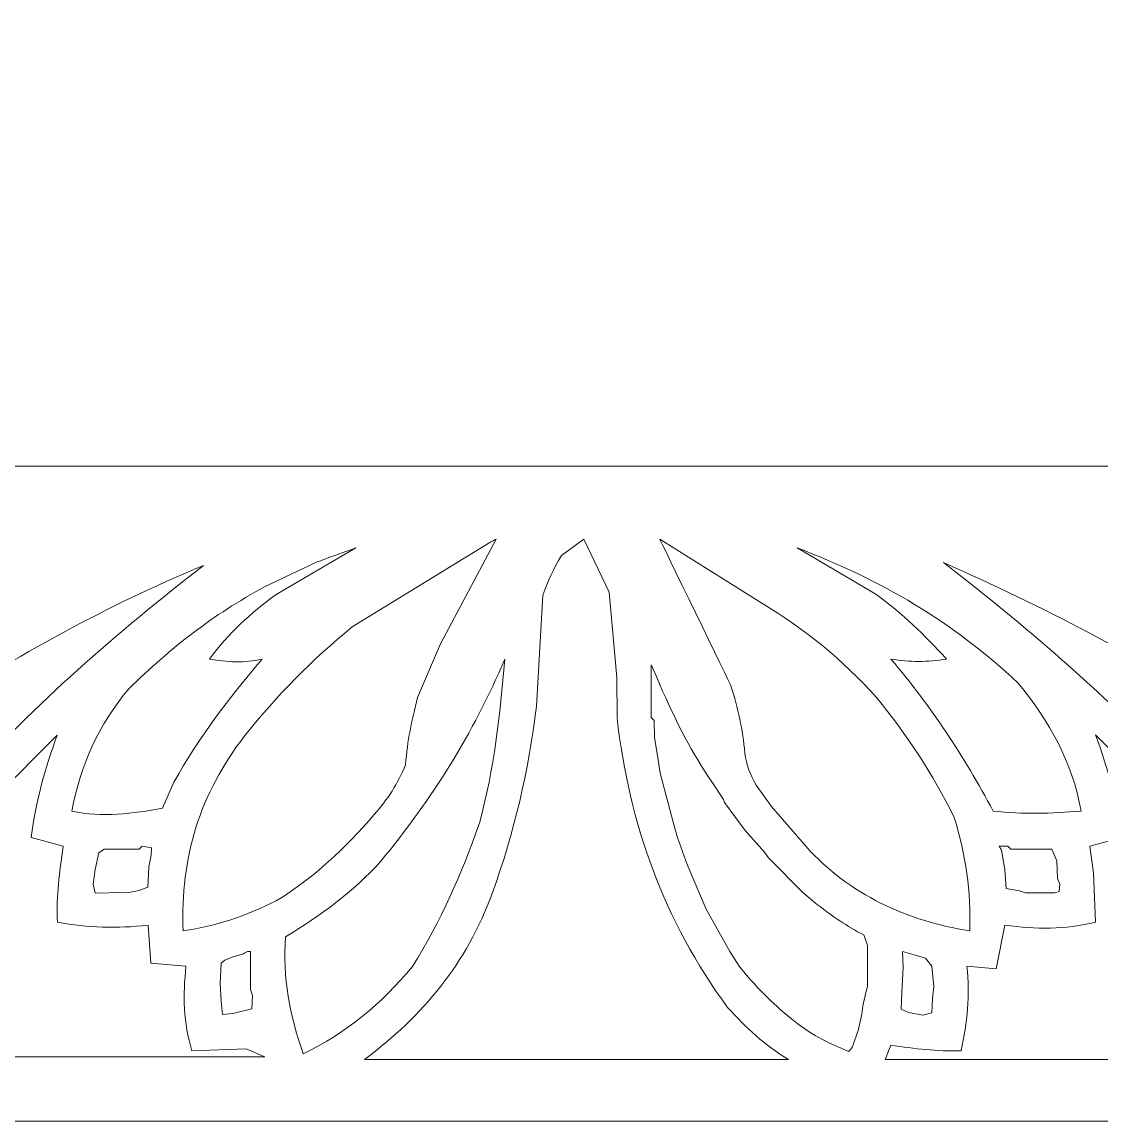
# Model space of a CAD drawing. Header units: centimetres. Extents: x -13.8 to 13.8, y -13.7 to 13.7.
# Drawn here: x -9.536 to -5.298, y -13.671 to -9.353 of the extents above; entities that cross this region are included whole.
import ezdxf

# ---------------------------------------------------------------- set-up
doc = ezdxf.new("R2010")
doc.units = ezdxf.units.CM
doc.header["$MEASUREMENT"] = 0
doc.layers.add('Layer 1', color=7, linetype='Continuous')

msp = doc.modelspace()

# ---------------------------------------------------------------- linework, layer by layer
at = {"layer": 'Layer 1', "color": 7, "lineweight": 0}
msp.add_lwpolyline([(-11.20132, -11.09798), (-3.52684, -11.09798), (-3.52684, -3.4353), (-11.20132, -3.4353), (-11.20132, -11.09798)], close=True, dxfattribs=at)
at = {"layer": 'Layer 1', "lineweight": 0}
msp.add_open_spline([(-13.77439, -0.86164), (-13.77439, -0.86164), (-0.95374, -0.86164), (-0.95374, -0.86164), (-0.95374, -0.86164), (-0.95374, -0.86164), (-0.94194, -13.67105), (-0.94194, -13.67105), (-0.94194, -13.67105), (-0.94194, -13.67105), (-13.77439, -13.67105), (-13.77439, -13.67105), (-13.77439, -13.67105), (-13.77439, -13.67105), (-13.77439, -0.86164), (-13.77439, -0.86164)], degree=3, knots=[0, 0, 0, 0, 0.2, 0.2, 0.2, 0.2, 0.4, 0.4, 0.4, 0.4, 0.6, 0.6, 0.6, 0.6, 1, 1, 1, 1], dxfattribs=at)
at = {"layer": 'Layer 1', "color": 7, "lineweight": 0}
for points, knots in [([(-7.67403, -11.38505), (-7.67403, -11.38505), (-7.89215, -11.79653), (-7.89215, -11.79653), (-7.89215, -11.79653), (-7.89215, -11.79653), (-7.98245, -12.00703), (-7.98245, -12.00703), (-7.98245, -12.00703), (-8.00531, -12.10172), (-8.02283, -12.17372), (-8.02931, -12.27145), (-8.02931, -12.27145), (-8.06093, -12.34651), (-8.09866, -12.40633), (-8.15276, -12.4669), (-8.15276, -12.4669), (-8.26838, -12.60139), (-8.38649, -12.71246), (-8.53738, -12.80639), (-8.53738, -12.80639), (-8.65721, -12.86486), (-8.77132, -12.90505), (-8.90333, -12.9245), (-8.90333, -12.9245), (-8.91457, -12.6338), (-8.83875, -12.38766), (-8.66081, -12.1566), (-8.66081, -12.1566), (-8.53032, -11.99658), (-8.39945, -11.85982), (-8.23885, -11.72969), (-8.23885, -11.72969), (-8.23885, -11.72969), (-7.6982, -11.39785), (-7.6982, -11.39785), (-7.6982, -11.39785), (-7.69821, -11.3978), (-7.67403, -11.38486), (-7.67403, -11.38505)], [0, 0, 0, 0, 0.0909091, 0.0909091, 0.0909091, 0.0909091, 0.1818182, 0.1818182, 0.1818182, 0.1818182, 0.2727273, 0.2727273, 0.2727273, 0.2727273, 0.3636364, 0.3636364, 0.3636364, 0.3636364, 0.4545455, 0.4545455, 0.4545455, 0.4545455, 0.5454545, 0.5454545, 0.5454545, 0.5454545, 0.6363636, 0.6363636, 0.6363636, 0.6363636, 0.7272727, 0.7272727, 0.7272727, 0.7272727, 0.8181818, 0.8181818, 0.8181818, 0.8181818, 1, 1, 1, 1]), ([(-7.32941, -11.38505), (-7.32941, -11.38505), (-7.22958, -11.59365), (-7.22958, -11.59365), (-7.22958, -11.59365), (-7.22958, -11.59365), (-7.20005, -11.92835), (-7.20005, -11.92835), (-7.20005, -11.92835), (-7.20005, -11.92835), (-7.1991, -12.0876), (-7.1991, -12.0876), (-7.1991, -12.0876), (-7.15052, -12.50707), (-7.01508, -12.88294), (-6.76476, -13.22507), (-6.76476, -13.22507), (-6.6916, -13.30508), (-6.61884, -13.37347), (-6.52531, -13.42986), (-6.52531, -13.42986), (-6.52531, -13.42986), (-8.19105, -13.42985), (-8.19105, -13.42985), (-8.19105, -13.42985), (-7.95864, -13.25591), (-7.791, -13.05131), (-7.6889, -12.77702), (-7.6889, -12.77702), (-7.6005, -12.52842), (-7.54774, -12.30363), (-7.51592, -12.0415), (-7.51592, -12.0415), (-7.51592, -12.0415), (-7.49078, -11.60525), (-7.49078, -11.60525), (-7.49078, -11.60525), (-7.47059, -11.55019), (-7.4485, -11.50008), (-7.41762, -11.44981), (-7.41762, -11.44981), (-7.41762, -11.44981), (-7.32941, -11.38505), (-7.32941, -11.38505)], [0, 0, 0, 0, 0.0833333, 0.0833333, 0.0833333, 0.0833333, 0.1666667, 0.1666667, 0.1666667, 0.1666667, 0.25, 0.25, 0.25, 0.25, 0.3333333, 0.3333333, 0.3333333, 0.3333333, 0.4166667, 0.4166667, 0.4166667, 0.4166667, 0.5, 0.5, 0.5, 0.5, 0.5833333, 0.5833333, 0.5833333, 0.5833333, 0.6666667, 0.6666667, 0.6666667, 0.6666667, 0.75, 0.75, 0.75, 0.75, 0.8333333, 0.8333333, 0.8333333, 0.8333333, 1, 1, 1, 1]), ([(-7.03088, -11.38505), (-7.03088, -11.38505), (-6.63046, -11.63632), (-6.63046, -11.63632), (-6.63046, -11.63632), (-6.45806, -11.74186), (-6.315, -11.85674), (-6.17956, -12.00703), (-6.17956, -12.00703), (-6.05727, -12.15866), (-5.96144, -12.30402), (-5.87418, -12.47815), (-5.87418, -12.47815), (-5.82978, -12.62883), (-5.80846, -12.76752), (-5.81322, -12.9245), (-5.81322, -12.9245), (-6.06354, -12.88354), (-6.28357, -12.78295), (-6.45674, -12.59303), (-6.45674, -12.59303), (-6.45674, -12.59303), (-6.59181, -12.4355), (-6.59181, -12.4355), (-6.59181, -12.4355), (-6.59181, -12.4355), (-6.6524, -12.35168), (-6.6524, -12.35168), (-6.6524, -12.35168), (-6.67603, -12.31146), (-6.69108, -12.27225), (-6.69659, -12.22555), (-6.69659, -12.22555), (-6.70593, -12.1322), (-6.72249, -12.05048), (-6.75165, -11.96113), (-6.75165, -11.96113), (-6.75161, -11.9611), (-7.03088, -11.38486), (-7.03088, -11.38505)], [0, 0, 0, 0, 0.0909091, 0.0909091, 0.0909091, 0.0909091, 0.1818182, 0.1818182, 0.1818182, 0.1818182, 0.2727273, 0.2727273, 0.2727273, 0.2727273, 0.3636364, 0.3636364, 0.3636364, 0.3636364, 0.4545455, 0.4545455, 0.4545455, 0.4545455, 0.5454545, 0.5454545, 0.5454545, 0.5454545, 0.6363636, 0.6363636, 0.6363636, 0.6363636, 0.7272727, 0.7272727, 0.7272727, 0.7272727, 0.8181818, 0.8181818, 0.8181818, 0.8181818, 1, 1, 1, 1]), ([(-8.22553, -11.41952), (-8.22553, -11.41952), (-8.53755, -11.60221), (-8.53755, -11.60221), (-8.53755, -11.60221), (-8.63891, -11.67709), (-8.72519, -11.7544), (-8.80007, -11.85613), (-8.80007, -11.85613), (-8.73017, -11.86833), (-8.66328, -11.87269), (-8.59319, -11.85613), (-8.59319, -11.85613), (-8.72405, -12.01157), (-8.84044, -12.16246), (-8.93953, -12.34), (-8.93953, -12.34), (-8.93953, -12.34), (-8.98372, -12.4421), (-8.98372, -12.4421), (-8.98372, -12.4421), (-9.1003, -12.46361), (-9.22261, -12.47962), (-9.34014, -12.45334), (-9.34014, -12.45334), (-9.30643, -12.27236), (-9.23595, -12.11385), (-9.1163, -11.97288), (-9.1163, -11.97288), (-8.95228, -11.8123), (-8.78615, -11.682), (-8.58348, -11.57283), (-8.58348, -11.57283), (-8.58348, -11.57283), (-8.37393, -11.4734), (-8.37393, -11.4734), (-8.37393, -11.4734), (-8.3739, -11.47344), (-8.22553, -11.41934), (-8.22553, -11.41952)], [0, 0, 0, 0, 0.0909091, 0.0909091, 0.0909091, 0.0909091, 0.1818182, 0.1818182, 0.1818182, 0.1818182, 0.2727273, 0.2727273, 0.2727273, 0.2727273, 0.3636364, 0.3636364, 0.3636364, 0.3636364, 0.4545455, 0.4545455, 0.4545455, 0.4545455, 0.5454545, 0.5454545, 0.5454545, 0.5454545, 0.6363636, 0.6363636, 0.6363636, 0.6363636, 0.7272727, 0.7272727, 0.7272727, 0.7272727, 0.8181818, 0.8181818, 0.8181818, 0.8181818, 1, 1, 1, 1]), ([(-6.49081, -11.41952), (-6.15934, -11.54602), (-5.88388, -11.70813), (-5.62327, -11.95043), (-5.62327, -11.95043), (-5.50135, -12.10074), (-5.4101, -12.25999), (-5.37657, -12.45335), (-5.37657, -12.45335), (-5.4941, -12.46364), (-5.60403, -12.4665), (-5.72119, -12.45335), (-5.72119, -12.45335), (-5.8393, -12.23486), (-5.96275, -12.04549), (-6.12333, -11.85613), (-6.12333, -11.85613), (-6.04771, -11.86833), (-5.98045, -11.86888), (-5.90484, -11.85613), (-5.90484, -11.85613), (-5.99189, -11.76069), (-6.0782, -11.67725), (-6.18239, -11.60067), (-6.18239, -11.60067), (-6.18239, -11.60067), (-6.49081, -11.41952), (-6.49081, -11.41952)], [0, 0, 0, 0, 0.125, 0.125, 0.125, 0.125, 0.25, 0.25, 0.25, 0.25, 0.375, 0.375, 0.375, 0.375, 0.5, 0.5, 0.5, 0.5, 0.625, 0.625, 0.625, 0.625, 0.75, 0.75, 0.75, 0.75, 1, 1, 1, 1]), ([(-5.91664, -11.47704), (-5.52746, -11.65018), (-5.15903, -11.83632), (-4.80507, -12.07521), (-4.80507, -12.07521), (-4.80507, -12.07521), (-4.72906, -12.14911), (-4.72906, -12.14911), (-4.72906, -12.14911), (-4.72906, -12.14911), (-4.43188, -12.66193), (-4.43188, -12.66193), (-4.43188, -12.66193), (-4.20347, -12.97303), (-3.94515, -13.22219), (-3.59844, -13.39938), (-3.59844, -13.39938), (-3.59844, -13.39938), (-3.49234, -13.42986), (-3.49234, -13.42986), (-3.49234, -13.42986), (-3.49234, -13.42986), (-6.14619, -13.42985), (-6.14619, -13.42985), (-6.14619, -13.42985), (-6.14619, -13.42985), (-6.12352, -13.3727), (-6.12352, -13.3727), (-6.12352, -13.3727), (-6.03017, -13.38717), (-5.94254, -13.39805), (-5.84767, -13.39537), (-5.84767, -13.39537), (-5.82232, -13.28202), (-5.81338, -13.17839), (-5.82462, -13.06239), (-5.82462, -13.06239), (-5.82462, -13.06239), (-5.70995, -13.07382), (-5.70995, -13.07382), (-5.70995, -13.07382), (-5.70995, -13.07382), (-5.67547, -12.9016), (-5.67547, -12.9016), (-5.67547, -12.9016), (-5.55318, -12.91893), (-5.44002, -12.91875), (-5.31905, -12.88998), (-5.31905, -12.88998), (-5.31905, -12.88998), (-5.32799, -12.69718), (-5.32799, -12.69718), (-5.32799, -12.69718), (-5.32799, -12.69718), (-5.34209, -12.59127), (-5.34209, -12.59127), (-5.34209, -12.59127), (-5.34209, -12.59127), (-5.21559, -12.55679), (-5.21559, -12.55679), (-5.21559, -12.55679), (-5.23922, -12.41659), (-5.26874, -12.2876), (-5.31904, -12.15444), (-5.31904, -12.15444), (-5.31904, -12.15444), (-5.02226, -12.4499), (-5.02226, -12.4499), (-5.02226, -12.4499), (-4.96625, -12.492), (-4.91177, -12.52705), (-4.84814, -12.55679), (-4.84814, -12.55679), (-4.88529, -12.44744), (-4.93424, -12.35676), (-5.01292, -12.27141), (-5.01292, -12.27141), (-5.30114, -11.98282), (-5.59319, -11.72546), (-5.91664, -11.47704)], [0, 0, 0, 0, 0.047619, 0.047619, 0.047619, 0.047619, 0.0952381, 0.0952381, 0.0952381, 0.0952381, 0.1428571, 0.1428571, 0.1428571, 0.1428571, 0.1904762, 0.1904762, 0.1904762, 0.1904762, 0.2380952, 0.2380952, 0.2380952, 0.2380952, 0.2857143, 0.2857143, 0.2857143, 0.2857143, 0.3333333, 0.3333333, 0.3333333, 0.3333333, 0.3809524, 0.3809524, 0.3809524, 0.3809524, 0.4285714, 0.4285714, 0.4285714, 0.4285714, 0.4761905, 0.4761905, 0.4761905, 0.4761905, 0.5238095, 0.5238095, 0.5238095, 0.5238095, 0.5714286, 0.5714286, 0.5714286, 0.5714286, 0.6190476, 0.6190476, 0.6190476, 0.6190476, 0.6666667, 0.6666667, 0.6666667, 0.6666667, 0.7142857, 0.7142857, 0.7142857, 0.7142857, 0.7619048, 0.7619048, 0.7619048, 0.7619048, 0.8095238, 0.8095238, 0.8095238, 0.8095238, 0.8571429, 0.8571429, 0.8571429, 0.8571429, 0.9047619, 0.9047619, 0.9047619, 0.9047619, 1, 1, 1, 1]), ([(-8.82311, -11.48847), (-9.16506, -11.75461), (-9.48261, -12.02893), (-9.77294, -12.35165), (-9.77294, -12.35165), (-9.77294, -12.35165), (-9.87562, -12.52556), (-9.87562, -12.52556), (-9.87562, -12.52556), (-9.87562, -12.52556), (-9.8798, -12.53376), (-9.8798, -12.53376), (-9.8798, -12.53376), (-9.78227, -12.51434), (-9.70607, -12.4724), (-9.64014, -12.39716), (-9.64014, -12.39716), (-9.64014, -12.39716), (-9.39744, -12.15464), (-9.39744, -12.15464), (-9.39744, -12.15464), (-9.44755, -12.28968), (-9.48068, -12.41449), (-9.50068, -12.55678), (-9.50068, -12.55678), (-9.50068, -12.55678), (-9.37458, -12.59126), (-9.37458, -12.59126), (-9.37458, -12.59126), (-9.38945, -12.70022), (-9.40144, -12.77927), (-9.39725, -12.88997), (-9.39725, -12.88997), (-9.27552, -12.91148), (-9.16426, -12.91587), (-9.0412, -12.9014), (-9.0412, -12.9014), (-9.0412, -12.9014), (-9.02996, -13.05076), (-9.02996, -13.05076), (-9.02996, -13.05076), (-9.02996, -13.05076), (-8.89203, -13.06238), (-8.89203, -13.06238), (-8.89203, -13.06238), (-8.90404, -13.17668), (-8.90327, -13.2845), (-8.8688, -13.39536), (-8.8688, -13.39536), (-8.8688, -13.39536), (-8.65563, -13.38716), (-8.65563, -13.38716), (-8.65563, -13.38716), (-8.65563, -13.38716), (-8.58192, -13.41841), (-8.58192, -13.41841), (-8.58192, -13.41841), (-8.58192, -13.41841), (-11.18949, -13.4184), (-11.18949, -13.4184), (-11.18949, -13.4184), (-11.05175, -13.36641), (-10.92946, -13.30754), (-10.81211, -13.21666), (-10.81211, -13.21666), (-10.57893, -13.0191), (-10.39015, -12.81452), (-10.22193, -12.55848), (-10.22193, -12.55848), (-10.22193, -12.55848), (-9.9823, -12.13766), (-9.9823, -12.13766), (-9.9823, -12.13766), (-9.9823, -12.13766), (-9.90324, -12.06567), (-9.90324, -12.06567), (-9.90324, -12.06567), (-9.55463, -11.84357), (-9.20639, -11.6464), (-8.82311, -11.48847)], [0, 0, 0, 0, 0.047619, 0.047619, 0.047619, 0.047619, 0.0952381, 0.0952381, 0.0952381, 0.0952381, 0.1428571, 0.1428571, 0.1428571, 0.1428571, 0.1904762, 0.1904762, 0.1904762, 0.1904762, 0.2380952, 0.2380952, 0.2380952, 0.2380952, 0.2857143, 0.2857143, 0.2857143, 0.2857143, 0.3333333, 0.3333333, 0.3333333, 0.3333333, 0.3809524, 0.3809524, 0.3809524, 0.3809524, 0.4285714, 0.4285714, 0.4285714, 0.4285714, 0.4761905, 0.4761905, 0.4761905, 0.4761905, 0.5238095, 0.5238095, 0.5238095, 0.5238095, 0.5714286, 0.5714286, 0.5714286, 0.5714286, 0.6190476, 0.6190476, 0.6190476, 0.6190476, 0.6666667, 0.6666667, 0.6666667, 0.6666667, 0.7142857, 0.7142857, 0.7142857, 0.7142857, 0.7619048, 0.7619048, 0.7619048, 0.7619048, 0.8095238, 0.8095238, 0.8095238, 0.8095238, 0.8571429, 0.8571429, 0.8571429, 0.8571429, 0.9047619, 0.9047619, 0.9047619, 0.9047619, 1, 1, 1, 1]), ([(-7.63971, -11.85614), (-7.65953, -12.08056), (-7.68048, -12.28305), (-7.73954, -12.50138), (-7.73954, -12.50138), (-7.8104, -12.70426), (-7.89041, -12.88106), (-8.00203, -13.06412), (-8.00203, -13.06412), (-8.12625, -13.21139), (-8.25825, -13.32283), (-8.43219, -13.40702), (-8.43219, -13.40702), (-8.48344, -13.2552), (-8.51373, -13.10889), (-8.50114, -12.94733), (-8.50114, -12.94733), (-8.36036, -12.86237), (-8.23806, -12.77342), (-8.12681, -12.65055), (-8.12681, -12.65055), (-7.92377, -12.40118), (-7.76507, -12.15313), (-7.63971, -11.85614)], [0, 0, 0, 0, 0.1428571, 0.1428571, 0.1428571, 0.1428571, 0.2857143, 0.2857143, 0.2857143, 0.2857143, 0.4285714, 0.4285714, 0.4285714, 0.4285714, 0.5714286, 0.5714286, 0.5714286, 0.5714286, 0.7142857, 0.7142857, 0.7142857, 0.7142857, 1, 1, 1, 1]), ([(-7.06535, -11.879), (-7.06535, -11.879), (-7.04439, -11.92509), (-7.04439, -11.92509), (-7.04439, -11.92509), (-7.04439, -11.92509), (-7.02021, -11.98264), (-7.02021, -11.98264), (-7.02021, -11.98264), (-6.96153, -12.1099), (-6.90686, -12.22344), (-6.82609, -12.33869), (-6.82609, -12.33869), (-6.82609, -12.33869), (-6.78037, -12.40764), (-6.78037, -12.40764), (-6.78037, -12.40764), (-6.78037, -12.40764), (-6.77656, -12.41926), (-6.77656, -12.41926), (-6.77656, -12.41926), (-6.77656, -12.41926), (-6.6956, -12.53033), (-6.6956, -12.53033), (-6.6956, -12.53033), (-6.6956, -12.53033), (-6.62035, -12.61434), (-6.62035, -12.61434), (-6.62035, -12.61434), (-6.62035, -12.61434), (-6.60434, -12.63757), (-6.60434, -12.63757), (-6.60434, -12.63757), (-6.60434, -12.63757), (-6.46813, -12.77433), (-6.46813, -12.77433), (-6.46813, -12.77433), (-6.46813, -12.77433), (-6.41098, -12.82119), (-6.41098, -12.82119), (-6.41098, -12.82119), (-6.35269, -12.86651), (-6.29591, -12.90654), (-6.22982, -12.94007), (-6.22982, -12.94007), (-6.22982, -12.94007), (-6.21516, -12.98179), (-6.21516, -12.98179), (-6.21516, -12.98179), (-6.21516, -12.98179), (-6.21516, -13.14276), (-6.21516, -13.14276), (-6.21516, -13.14276), (-6.22582, -13.18277), (-6.23479, -13.2165), (-6.23821, -13.25783), (-6.23821, -13.25783), (-6.23821, -13.25783), (-6.25173, -13.31535), (-6.25173, -13.31535), (-6.25173, -13.31535), (-6.25173, -13.31535), (-6.27573, -13.38261), (-6.27573, -13.38261), (-6.27573, -13.38261), (-6.27573, -13.38261), (-6.2883, -13.39748), (-6.2883, -13.39748), (-6.2883, -13.39748), (-6.37231, -13.36509), (-6.44414, -13.32681), (-6.51423, -13.27022), (-6.51423, -13.27022), (-6.5912, -13.20582), (-6.65711, -13.14145), (-6.71902, -13.06239), (-6.71902, -13.06239), (-6.71902, -13.06239), (-6.75561, -13.00524), (-6.75561, -13.00524), (-6.75561, -13.00524), (-6.75561, -13.00524), (-6.84837, -12.83892), (-6.84837, -12.83892), (-6.84837, -12.83892), (-6.84837, -12.83892), (-6.91923, -12.67186), (-6.91923, -12.67186), (-6.91923, -12.67186), (-6.91923, -12.67186), (-6.92857, -12.64881), (-6.92857, -12.64881), (-6.92857, -12.64881), (-6.92857, -12.64881), (-6.96209, -12.55718), (-6.96209, -12.55718), (-6.96209, -12.55718), (-6.96209, -12.55718), (-6.97447, -12.51109), (-6.97447, -12.51109), (-6.97447, -12.51109), (-6.97447, -12.51109), (-7.02913, -12.30421), (-7.02913, -12.30421), (-7.02913, -12.30421), (-7.02913, -12.30421), (-7.04056, -12.23526), (-7.04056, -12.23526), (-7.04056, -12.23526), (-7.04056, -12.23526), (-7.05199, -12.16631), (-7.05199, -12.16631), (-7.05199, -12.16631), (-7.05199, -12.16631), (-7.05371, -12.09754), (-7.05371, -12.09754), (-7.05371, -12.09754), (-7.05371, -12.09754), (-7.06533, -12.08574), (-7.06533, -12.08574), (-7.06533, -12.08574), (-7.06533, -12.08574), (-7.06533, -11.879), (-7.06533, -11.879), (-7.06533, -11.879), (-7.06533, -11.879), (-7.06535, -11.879), (-7.06535, -11.879)], [0, 0, 0, 0, 0.030303, 0.030303, 0.030303, 0.030303, 0.0606061, 0.0606061, 0.0606061, 0.0606061, 0.0909091, 0.0909091, 0.0909091, 0.0909091, 0.1212121, 0.1212121, 0.1212121, 0.1212121, 0.1515152, 0.1515152, 0.1515152, 0.1515152, 0.1818182, 0.1818182, 0.1818182, 0.1818182, 0.2121212, 0.2121212, 0.2121212, 0.2121212, 0.2424242, 0.2424242, 0.2424242, 0.2424242, 0.2727273, 0.2727273, 0.2727273, 0.2727273, 0.3030303, 0.3030303, 0.3030303, 0.3030303, 0.3333333, 0.3333333, 0.3333333, 0.3333333, 0.3636364, 0.3636364, 0.3636364, 0.3636364, 0.3939394, 0.3939394, 0.3939394, 0.3939394, 0.4242424, 0.4242424, 0.4242424, 0.4242424, 0.4545455, 0.4545455, 0.4545455, 0.4545455, 0.4848485, 0.4848485, 0.4848485, 0.4848485, 0.5151515, 0.5151515, 0.5151515, 0.5151515, 0.5454545, 0.5454545, 0.5454545, 0.5454545, 0.5757576, 0.5757576, 0.5757576, 0.5757576, 0.6060606, 0.6060606, 0.6060606, 0.6060606, 0.6363636, 0.6363636, 0.6363636, 0.6363636, 0.6666667, 0.6666667, 0.6666667, 0.6666667, 0.6969697, 0.6969697, 0.6969697, 0.6969697, 0.7272727, 0.7272727, 0.7272727, 0.7272727, 0.7575758, 0.7575758, 0.7575758, 0.7575758, 0.7878788, 0.7878788, 0.7878788, 0.7878788, 0.8181818, 0.8181818, 0.8181818, 0.8181818, 0.8484848, 0.8484848, 0.8484848, 0.8484848, 0.8787879, 0.8787879, 0.8787879, 0.8787879, 0.9090909, 0.9090909, 0.9090909, 0.9090909, 0.9393939, 0.9393939, 0.9393939, 0.9393939, 1, 1, 1, 1]), ([(-9.06447, -12.59128), (-9.06447, -12.59128), (-9.02713, -12.59758), (-9.02713, -12.59758), (-9.02713, -12.59758), (-9.02713, -12.59758), (-9.02922, -12.62616), (-9.02922, -12.62616), (-9.02922, -12.62616), (-9.02922, -12.62616), (-9.03856, -12.67206), (-9.03856, -12.67206), (-9.03856, -12.67206), (-9.03856, -12.67206), (-9.04142, -12.75226), (-9.04142, -12.75226), (-9.04142, -12.75226), (-9.04142, -12.75226), (-9.07611, -12.76503), (-9.07611, -12.76503), (-9.07611, -12.76503), (-9.07611, -12.76503), (-9.11058, -12.77226), (-9.11058, -12.77226), (-9.11058, -12.77226), (-9.11058, -12.77226), (-9.23687, -12.7753), (-9.23687, -12.7753), (-9.23687, -12.7753), (-9.23687, -12.7753), (-9.24811, -12.77493), (-9.24811, -12.77493), (-9.24811, -12.77493), (-9.24811, -12.77493), (-9.25669, -12.74083), (-9.25669, -12.74083), (-9.25669, -12.74083), (-9.25669, -12.74083), (-9.24811, -12.68331), (-9.24811, -12.68331), (-9.24811, -12.68331), (-9.24811, -12.68331), (-9.23496, -12.61758), (-9.23496, -12.61758), (-9.23496, -12.61758), (-9.23496, -12.61758), (-9.21364, -12.60271), (-9.21364, -12.60271), (-9.21364, -12.60271), (-9.21364, -12.60271), (-9.0759, -12.60271), (-9.0759, -12.60271), (-9.0759, -12.60271), (-9.0759, -12.60271), (-9.06447, -12.59128), (-9.06447, -12.59128)], [0, 0, 0, 0, 0.0666667, 0.0666667, 0.0666667, 0.0666667, 0.1333333, 0.1333333, 0.1333333, 0.1333333, 0.2, 0.2, 0.2, 0.2, 0.2666667, 0.2666667, 0.2666667, 0.2666667, 0.3333333, 0.3333333, 0.3333333, 0.3333333, 0.4, 0.4, 0.4, 0.4, 0.4666667, 0.4666667, 0.4666667, 0.4666667, 0.5333333, 0.5333333, 0.5333333, 0.5333333, 0.6, 0.6, 0.6, 0.6, 0.6666667, 0.6666667, 0.6666667, 0.6666667, 0.7333333, 0.7333333, 0.7333333, 0.7333333, 0.8, 0.8, 0.8, 0.8, 0.8666667, 0.8666667, 0.8666667, 0.8666667, 1, 1, 1, 1]), ([(-5.69815, -12.59128), (-5.69815, -12.59128), (-5.66367, -12.59128), (-5.66367, -12.59128), (-5.66367, -12.59128), (-5.66367, -12.59128), (-5.65243, -12.60271), (-5.65243, -12.60271), (-5.65243, -12.60271), (-5.65243, -12.60271), (-5.49145, -12.60271), (-5.49145, -12.60271), (-5.49145, -12.60271), (-5.49145, -12.60271), (-5.47182, -12.64883), (-5.47182, -12.64883), (-5.47182, -12.64883), (-5.47182, -12.64883), (-5.46857, -12.71778), (-5.46857, -12.71778), (-5.46857, -12.71778), (-5.46857, -12.71778), (-5.46, -12.74083), (-5.46, -12.74083), (-5.46, -12.74083), (-5.46, -12.74083), (-5.46286, -12.76959), (-5.46286, -12.76959), (-5.46286, -12.76959), (-5.46286, -12.76959), (-5.48001, -12.77509), (-5.48001, -12.77509), (-5.48001, -12.77509), (-5.48001, -12.77509), (-5.59467, -12.77509), (-5.59467, -12.77509), (-5.59467, -12.77509), (-5.59467, -12.77509), (-5.61811, -12.7667), (-5.61811, -12.7667), (-5.61811, -12.7667), (-5.61811, -12.7667), (-5.66992, -12.75813), (-5.66992, -12.75813), (-5.66992, -12.75813), (-5.66992, -12.75813), (-5.67542, -12.68325), (-5.67542, -12.68325), (-5.67542, -12.68325), (-5.67542, -12.68325), (-5.68876, -12.60686), (-5.68876, -12.60686), (-5.68876, -12.60686), (-5.68881, -12.60692), (-5.69434, -12.59758), (-5.69815, -12.59128)], [0, 0, 0, 0, 0.0666667, 0.0666667, 0.0666667, 0.0666667, 0.1333333, 0.1333333, 0.1333333, 0.1333333, 0.2, 0.2, 0.2, 0.2, 0.2666667, 0.2666667, 0.2666667, 0.2666667, 0.3333333, 0.3333333, 0.3333333, 0.3333333, 0.4, 0.4, 0.4, 0.4, 0.4666667, 0.4666667, 0.4666667, 0.4666667, 0.5333333, 0.5333333, 0.5333333, 0.5333333, 0.6, 0.6, 0.6, 0.6, 0.6666667, 0.6666667, 0.6666667, 0.6666667, 0.7333333, 0.7333333, 0.7333333, 0.7333333, 0.8, 0.8, 0.8, 0.8, 0.8666667, 0.8666667, 0.8666667, 0.8666667, 1, 1, 1, 1]), ([(-8.6509, -13.00485), (-8.6509, -13.00485), (-8.63907, -13.00485), (-8.63907, -13.00485), (-8.63907, -13.00485), (-8.63907, -13.00485), (-8.63907, -13.15421), (-8.63907, -13.15421), (-8.63907, -13.15421), (-8.63907, -13.15421), (-8.63087, -13.17765), (-8.63087, -13.17765), (-8.63087, -13.17765), (-8.63087, -13.17765), (-8.63354, -13.23004), (-8.63354, -13.23004), (-8.63354, -13.23004), (-8.63354, -13.23004), (-8.70842, -13.24928), (-8.70842, -13.24928), (-8.70842, -13.24928), (-8.70842, -13.24928), (-8.7488, -13.25195), (-8.7488, -13.25195), (-8.7488, -13.25195), (-8.7488, -13.25195), (-8.75433, -13.20033), (-8.75433, -13.20033), (-8.75433, -13.20033), (-8.75433, -13.20033), (-8.75737, -13.13138), (-8.75737, -13.13138), (-8.75737, -13.13138), (-8.75737, -13.13138), (-8.75433, -13.05081), (-8.75433, -13.05081), (-8.75433, -13.05081), (-8.75433, -13.05081), (-8.73986, -13.03978), (-8.73986, -13.03978), (-8.73986, -13.03978), (-8.73986, -13.03978), (-8.70843, -13.02626), (-8.70843, -13.02626), (-8.70843, -13.02626), (-8.70843, -13.02626), (-8.66633, -13.01464), (-8.66633, -13.01464), (-8.66633, -13.01464), (-8.66632, -13.01456), (-8.65566, -13.00811), (-8.6509, -13.00485)], [0, 0, 0, 0, 0.0714286, 0.0714286, 0.0714286, 0.0714286, 0.1428571, 0.1428571, 0.1428571, 0.1428571, 0.2142857, 0.2142857, 0.2142857, 0.2142857, 0.2857143, 0.2857143, 0.2857143, 0.2857143, 0.3571429, 0.3571429, 0.3571429, 0.3571429, 0.4285714, 0.4285714, 0.4285714, 0.4285714, 0.5, 0.5, 0.5, 0.5, 0.5714286, 0.5714286, 0.5714286, 0.5714286, 0.6428571, 0.6428571, 0.6428571, 0.6428571, 0.7142857, 0.7142857, 0.7142857, 0.7142857, 0.7857143, 0.7857143, 0.7857143, 0.7857143, 0.8571429, 0.8571429, 0.8571429, 0.8571429, 1, 1, 1, 1]), ([(-6.07724, -13.00485), (-6.07724, -13.00485), (-6.03189, -13.01837), (-6.03189, -13.01837), (-6.03189, -13.01837), (-6.03189, -13.01837), (-5.98675, -13.03173), (-5.98675, -13.03173), (-5.98675, -13.03173), (-5.98675, -13.03173), (-5.96257, -13.0624), (-5.96257, -13.0624), (-5.96257, -13.0624), (-5.96257, -13.0624), (-5.95418, -13.14318), (-5.95418, -13.14318), (-5.95418, -13.14318), (-5.95418, -13.14318), (-5.95971, -13.1889), (-5.95971, -13.1889), (-5.95971, -13.1889), (-5.95971, -13.1889), (-5.96257, -13.24623), (-5.96257, -13.24623), (-5.96257, -13.24623), (-5.96257, -13.24623), (-5.99742, -13.25481), (-5.99742, -13.25481), (-5.99742, -13.25481), (-5.99742, -13.25481), (-6.05457, -13.24451), (-6.05457, -13.24451), (-6.05457, -13.24451), (-6.05457, -13.24451), (-6.08354, -13.23099), (-6.08354, -13.23099), (-6.08354, -13.23099), (-6.08354, -13.23099), (-6.0805, -13.16583), (-6.0805, -13.16583), (-6.0805, -13.16583), (-6.0805, -13.16583), (-6.07497, -13.06621), (-6.07497, -13.06621), (-6.07497, -13.06621), (-6.07497, -13.06621), (-6.07724, -13.00485), (-6.07724, -13.00485)], [0, 0, 0, 0, 0.0769231, 0.0769231, 0.0769231, 0.0769231, 0.1538462, 0.1538462, 0.1538462, 0.1538462, 0.2307692, 0.2307692, 0.2307692, 0.2307692, 0.3076923, 0.3076923, 0.3076923, 0.3076923, 0.3846154, 0.3846154, 0.3846154, 0.3846154, 0.4615385, 0.4615385, 0.4615385, 0.4615385, 0.5384615, 0.5384615, 0.5384615, 0.5384615, 0.6153846, 0.6153846, 0.6153846, 0.6153846, 0.6923077, 0.6923077, 0.6923077, 0.6923077, 0.7692308, 0.7692308, 0.7692308, 0.7692308, 0.8461538, 0.8461538, 0.8461538, 0.8461538, 1, 1, 1, 1])]:
    msp.add_open_spline(points, degree=3, knots=knots, dxfattribs=at)

doc.saveas('drawing.dxf')
